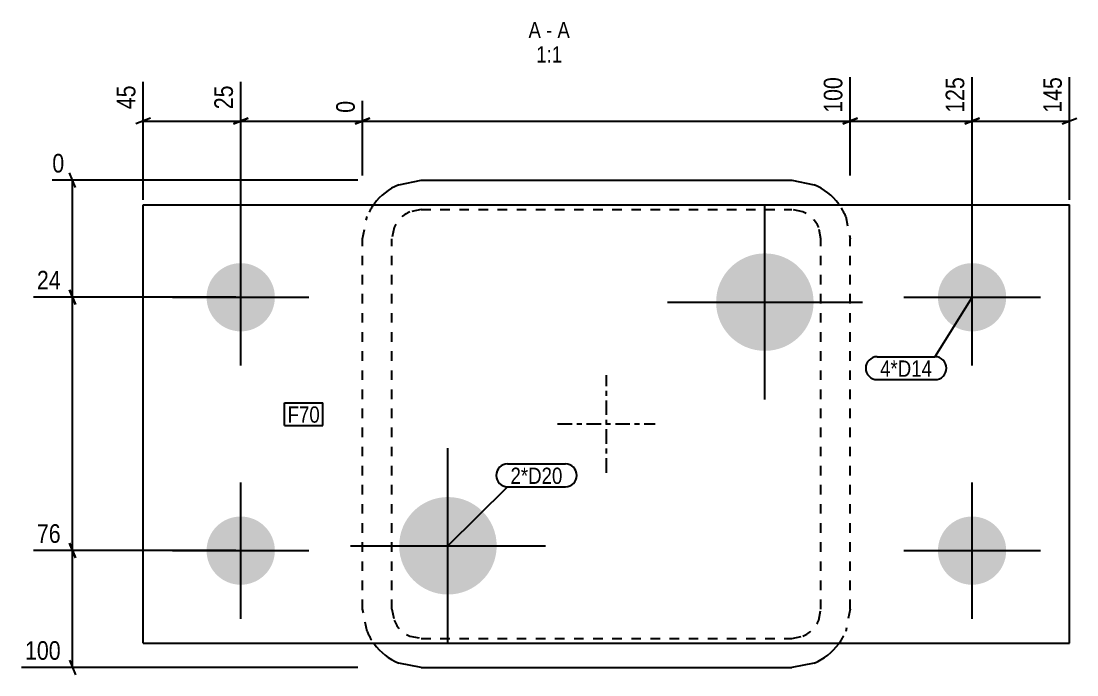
# Model space of a CAD drawing. Header units: millimetres. Extents: x 5 to 20029, y 2 to 459.
# Drawn here: x 13317.5 to 13534.1, y 2.4 to 136.6 of the extents above; entities that cross this region are included whole.
import ezdxf

# ---------------------------------------------------------------- set-up
doc = ezdxf.new("R2010")
doc.units = ezdxf.units.MM
doc.linetypes.add('DXK_LINE_DOT2', pattern=[3.9198, 1.9599, -1.9599])
doc.linetypes.add('DXK_LINE_DOT3', pattern=[5.9187, 2.979, -0.9799, 0.9799, -0.9799])
for name, color, linetype in [('MÅLSÆTNING', 7, 'Continuous'), ('STÅL', 7, 'Continuous'), ('TEKST', 7, 'Continuous')]:
    doc.layers.add(name, color=color, linetype=linetype)
doc.styles.add('Arial Narrow', font='ARIALN.TTF', dxfattribs={"height": 0.2})

msp = doc.modelspace()

# ---------------------------------------------------------------- hatches: boundary and pattern name
at = {"layer": 'STÅL', "linetype": 'Continuous'}
for points in [[(13460.07, 78.9, -1), (13480.07, 78.9, -1)], [(13362.57, 86.9, -1), (13362.57, 72.9, -1)], [(13512.57, 86.9, -1), (13512.57, 72.9, -1)], [(13395.07, 28.9, -1), (13415.07, 28.9, -1)], [(13362.57, 34.9, -1), (13362.57, 20.9, -1)], [(13512.57, 34.9, -1), (13512.57, 20.9, -1)]]:
    msp.add_hatch(color=96, dxfattribs=at).paths.add_polyline_path(points)

# ---------------------------------------------------------------- linework, layer by layer
at = {"layer": 'MÅLSÆTNING', "color": 7, "linetype": 'Continuous'}
for p, q in [((13342.57, 99.9), (13342.57, 124.09)), ((13362.57, 80.9), (13362.57, 124.09)), ((13362.57, 80.9), (13362.57, 124.09)), ((13487.57, 104.9), (13487.57, 125.07)), ((13512.57, 80.9), (13512.57, 125.07)), ((13512.57, 80.9), (13512.57, 125.07)), ((13532.57, 99.9), (13532.57, 125.07)), ((13387.57, 104.9), (13387.57, 120.2)), ((13387.57, 104.9), (13387.57, 120.2)), ((13344.07, 116.66), (13341.07, 115.46)), ((13342.57, 116.06), (13362.57, 116.06)), ((13364.07, 116.66), (13361.07, 115.46)), ((13361.07, 115.46), (13364.07, 116.66)), ((13362.57, 116.06), (13387.57, 116.06)), ((13389.07, 116.66), (13386.07, 115.46)), ((13386.07, 115.46), (13389.07, 116.66)), ((13387.57, 116.06), (13487.57, 116.06)), ((13486.07, 115.46), (13489.07, 116.66)), ((13514.07, 116.66), (13511.07, 115.46)), ((13511.07, 115.46), (13514.07, 116.66)), ((13512.57, 116.06), (13532.57, 116.06)), ((13531.07, 115.46), (13534.07, 116.66)), ((13328.67, 102.4), (13327.47, 105.4)), ((13386.57, 103.9), (13323.93, 103.9)), ((13328.07, 79.9), (13328.07, 103.9)), ((13327.47, 81.4), (13328.67, 78.4)), ((13328.67, 78.4), (13327.47, 81.4)), ((13361.57, 79.9), (13320.04, 79.9)), ((13361.57, 79.9), (13320.04, 79.9)), ((13328.07, 27.9), (13328.07, 79.9)), ((13327.47, 29.4), (13328.67, 26.4)), ((13328.67, 26.4), (13327.47, 29.4)), ((13361.57, 27.9), (13320.04, 27.9)), ((13361.57, 27.9), (13320.04, 27.9)), ((13328.07, 3.9), (13328.07, 27.9)), ((13327.47, 5.4), (13328.67, 2.4)), ((13386.57, 3.9), (13317.6, 3.9))]:
    msp.add_line(p, q, dxfattribs=at)
at = {"layer": 'STÅL', "color": 2, "linetype": 'Continuous'}
for p, q in [((13394.97, 102.99), (13399.57, 103.9)), ((13399.57, 103.9), (13475.57, 103.9)), ((13475.57, 103.9), (13480.16, 102.99)), ((13342.57, 8.9), (13342.57, 98.9)), ((13342.57, 98.9), (13532.57, 98.9)), ((13532.57, 8.9), (13532.57, 98.9)), ((13342.57, 8.9), (13532.57, 8.9)), ((13399.57, 3.9), (13394.97, 4.81)), ((13480.16, 4.81), (13475.57, 3.9)), ((13399.57, 3.9), (13475.57, 3.9))]:
    msp.add_line(p, q, dxfattribs=at)
at = {"layer": 'STÅL', "color": 7, "linetype": 'DXK_LINE_DOT2'}
for p, q in [((13399.57, 97.9), (13397.27, 97.44)), ((13399.57, 97.9), (13475.57, 97.9)), ((13477.86, 97.44), (13475.57, 97.9)), ((13387.57, 91.9), (13388.48, 96.49)), ((13486.65, 96.49), (13487.57, 91.9)), ((13394.02, 94.2), (13393.57, 91.9)), ((13481.57, 91.9), (13481.11, 94.2)), ((13387.57, 15.9), (13387.57, 91.9)), ((13393.57, 15.9), (13393.57, 91.9)), ((13481.57, 15.9), (13481.57, 91.9)), ((13487.57, 15.9), (13487.57, 91.9)), ((13388.48, 11.31), (13387.57, 15.9)), ((13393.57, 15.9), (13394.02, 13.6)), ((13481.11, 13.6), (13481.57, 15.9)), ((13487.57, 15.9), (13486.65, 11.31)), ((13397.27, 10.36), (13399.57, 9.9)), ((13399.57, 9.9), (13475.57, 9.9)), ((13475.57, 9.9), (13477.86, 10.36))]:
    msp.add_line(p, q, dxfattribs=at)
at = {"layer": 'STÅL', "color": 96, "linetype": 'Continuous'}
for p, q in [((13470.07, 58.9), (13470.07, 98.9)), ((13362.57, 65.9), (13362.57, 93.9)), ((13512.57, 65.9), (13512.57, 93.9)), ((13348.57, 79.9), (13376.57, 79.9)), ((13450.07, 78.9), (13490.07, 78.9)), ((13498.57, 79.9), (13526.57, 79.9)), ((13405.07, 8.9), (13405.07, 48.9)), ((13362.57, 13.9), (13362.57, 41.9)), ((13512.57, 13.9), (13512.57, 41.9)), ((13385.07, 28.9), (13425.07, 28.9)), ((13348.57, 27.9), (13376.57, 27.9)), ((13498.57, 27.9), (13526.57, 27.9))]:
    msp.add_line(p, q, dxfattribs=at)
at = {"layer": 'STÅL', "color": 7, "linetype": 'DXK_LINE_DOT3'}
for p, q in [((13437.57, 43.9), (13437.57, 63.9)), ((13427.57, 53.9), (13447.57, 53.9))]:
    msp.add_line(p, q, dxfattribs=at)
at = {"layer": 'STÅL', "color": 2, "linetype": 'Continuous'}
for centre, start, end in [((13399.57, 91.9), 112.5, 143.5514), ((13475.57, 91.9), 36.4486, 67.5), ((13399.57, 15.9), 216.4486, 247.5), ((13475.57, 15.9), 292.5, 323.5514)]:
    msp.add_arc(centre, 12, start, end, dxfattribs=at)
at = {"layer": 'STÅL', "color": 7, "linetype": 'DXK_LINE_DOT2'}
for centre, radius, start, end in [((13399.57, 91.9), 12, 143.5514, 157.5), ((13399.57, 91.9), 6, 112.5, 157.5), ((13475.57, 91.9), 6, 22.5, 67.5), ((13475.57, 91.9), 12, 22.5, 36.4486), ((13399.57, 15.9), 6, 202.5, 247.5), ((13475.57, 15.9), 6, 292.5, 337.5), ((13399.57, 15.9), 12, 202.5, 216.4486), ((13475.57, 15.9), 12, 323.5514, 337.5)]:
    msp.add_arc(centre, radius, start, end, dxfattribs=at)

# ---------------------------------------------------------------- wipeouts: each hides what was drawn before it
at = {"color": 0, "linetype": 'Continuous'}
for points in [[(13424.15, 133.07), (13424.15, 136.57), (13421.59, 136.57), (13421.59, 133.07)], [(13428.5, 128.07), (13428.5, 131.57), (13423.17, 131.57), (13423.17, 128.07)]]:
    msp.add_wipeout(points, dxfattribs=at).dxf.layer = 'TEKST'
at = {"color": 0}
for points in [[(13504.36, 63.59), (13504.36, 67.09), (13493.7, 67.09), (13493.7, 63.59)], [(13378.78, 54.16), (13378.78, 57.66), (13372.18, 57.66), (13372.18, 54.16)], [(13428.56, 41.59), (13428.56, 45.09), (13417.9, 45.09), (13417.9, 41.59)]]:
    msp.add_wipeout(points, dxfattribs=at).dxf.layer = 'TEKST'

# ---------------------------------------------------------------- next in the draw order: texts
at = {"layer": 'TEKST', "color": 3, "linetype": 'Continuous', "style": 'Arial Narrow'}
msp.add_text('1:1', height=3.34, dxfattribs=at).set_placement((13423.17, 128.07))

# ---------------------------------------------------------------- next in the draw order: wipeouts: each hides what was drawn before it
at = {"color": 0, "linetype": 'Continuous'}
for points, layer in [([(13486.77, 125.87), (13481.17, 125.87), (13481.17, 116.96), (13486.77, 116.96)], 'MÅLSÆTNING'), ([(13531.77, 125.87), (13526.17, 125.87), (13526.17, 116.96), (13531.77, 116.96)], 'MÅLSÆTNING'), ([(13341.77, 124.16), (13336.17, 124.16), (13336.17, 117.69), (13341.77, 117.69)], 'MÅLSÆTNING'), ([(13361.77, 124.16), (13356.17, 124.16), (13356.17, 117.69), (13361.77, 117.69)], 'MÅLSÆTNING'), ([(13386.77, 121), (13381.17, 121), (13381.17, 116.96), (13386.77, 116.96)], 'MÅLSÆTNING'), ([(13327.17, 104.7), (13327.17, 110.3), (13323.13, 110.3), (13323.13, 104.7)], 'MÅLSÆTNING'), ([(13326.44, 80.7), (13326.44, 86.3), (13319.97, 86.3), (13319.97, 80.7)], 'MÅLSÆTNING'), ([(13326.44, 28.7), (13326.44, 34.3), (13319.97, 34.3), (13319.97, 28.7)], 'MÅLSÆTNING'), ([(13326.44, 4.7), (13326.44, 10.3), (13317.53, 10.3), (13317.53, 4.7)], 'MÅLSÆTNING'), ([(13426.47, 133.07), (13426.47, 136.57), (13425.2, 136.57), (13425.2, 133.07)], 'TEKST')]:
    msp.add_wipeout(points, dxfattribs=at).dxf.layer = layer
at = {"color": 0}
for points in [[(13504.36, 63.59), (13504.36, 67.09), (13493.7, 67.09), (13493.7, 63.59)], [(13378.78, 54.16), (13378.78, 57.66), (13372.18, 57.66), (13372.18, 54.16)], [(13428.56, 41.59), (13428.56, 45.09), (13417.9, 45.09), (13417.9, 41.59)]]:
    msp.add_wipeout(points, dxfattribs=at).dxf.layer = 'TEKST'

# ---------------------------------------------------------------- next in the draw order: linework, layer by layer
at = {"layer": 'MÅLSÆTNING', "color": 7, "linetype": 'Continuous'}
for p, q in [((13487.57, 104.9), (13487.57, 125.07)), ((13489.07, 116.66), (13486.07, 115.46)), ((13487.57, 116.06), (13512.57, 116.06))]:
    msp.add_line(p, q, dxfattribs=at)
at = {"layer": 'TEKST', "color": 7, "linetype": 'Continuous'}
for p, q in [((13512.57, 79.9), (13504.96, 67.69)), ((13493.1, 67.69), (13504.96, 67.69)), ((13493.1, 62.99), (13504.96, 62.99)), ((13371.58, 58.26), (13379.38, 58.26)), ((13371.58, 53.56), (13371.58, 58.26)), ((13379.38, 53.56), (13379.38, 58.26)), ((13371.58, 53.56), (13379.38, 53.56)), ((13417.3, 45.69), (13429.16, 45.69)), ((13405.07, 28.9), (13417.3, 40.99)), ((13417.3, 40.99), (13429.16, 40.99))]:
    msp.add_line(p, q, dxfattribs=at)
for centre, start, end in [((13493.1, 65.34), 90, 270), ((13504.96, 65.34), 270, 90), ((13417.3, 43.34), 90, 270), ((13429.16, 43.34), 270, 90)]:
    msp.add_arc(centre, 2.35, start, end, dxfattribs=at)

# ---------------------------------------------------------------- next in the draw order: texts
at = {"layer": 'MÅLSÆTNING', "color": 3, "linetype": 'Continuous', "style": 'Arial Narrow'}
for s, height, p in [('100', 3.818, (13485.97, 117.76)), ('145', 3.818, (13530.97, 117.76)), ('45', 3.818, (13340.97, 118.49)), ('25', 3.818, (13360.97, 118.49)), ('0', 3.82, (13385.97, 117.76))]:
    msp.add_text(s, height=height, rotation=90.0002, dxfattribs=at).set_placement(p)
for s, height, p in [('0', 3.82, (13323.93, 105.5)), ('24', 3.818, (13320.77, 81.5)), ('76', 3.818, (13320.77, 29.5)), ('100', 3.818, (13318.33, 5.5))]:
    msp.add_text(s, height=height, dxfattribs=at).set_placement(p)
at = {"layer": 'TEKST', "color": 3, "linetype": 'Continuous', "style": 'Arial Narrow'}
for s, p in [('A', (13421.59, 133.07)), ('-', (13425.2, 133.07))]:
    msp.add_text(s, height=3.34, dxfattribs=at).set_placement(p)
at = {"layer": 'TEKST', "color": 3, "style": 'Arial Narrow'}
for s, p in [('4*D14', (13493.7, 63.59)), ('F70', (13372.18, 54.16)), ('2*D20', (13417.9, 41.59))]:
    msp.add_text(s, height=3.34, dxfattribs=at).set_placement(p)

# ---------------------------------------------------------------- next in the draw order: wipeouts: each hides what was drawn before it
at = {"color": 0, "linetype": 'Continuous'}
msp.add_wipeout([(13430.08, 133.07), (13430.08, 136.57), (13427.52, 136.57), (13427.52, 133.07)], dxfattribs=at).dxf.layer = 'TEKST'

# ---------------------------------------------------------------- next in the draw order: texts
at = {"layer": 'TEKST', "color": 3, "linetype": 'Continuous', "style": 'Arial Narrow'}
msp.add_text('A', height=3.34, dxfattribs=at).set_placement((13427.52, 133.07))

# ---------------------------------------------------------------- next in the draw order: wipeouts: each hides what was drawn before it
at = {"color": 0, "linetype": 'Continuous'}
msp.add_wipeout([(13511.77, 125.87), (13506.17, 125.87), (13506.17, 116.96), (13511.77, 116.96)], dxfattribs=at).dxf.layer = 'MÅLSÆTNING'

# ---------------------------------------------------------------- next in the draw order: texts
at = {"layer": 'MÅLSÆTNING', "color": 3, "linetype": 'Continuous', "style": 'Arial Narrow'}
msp.add_text('125', height=3.818, rotation=90.0002, dxfattribs=at).set_placement((13510.97, 117.76))

doc.saveas('drawing.dxf')
